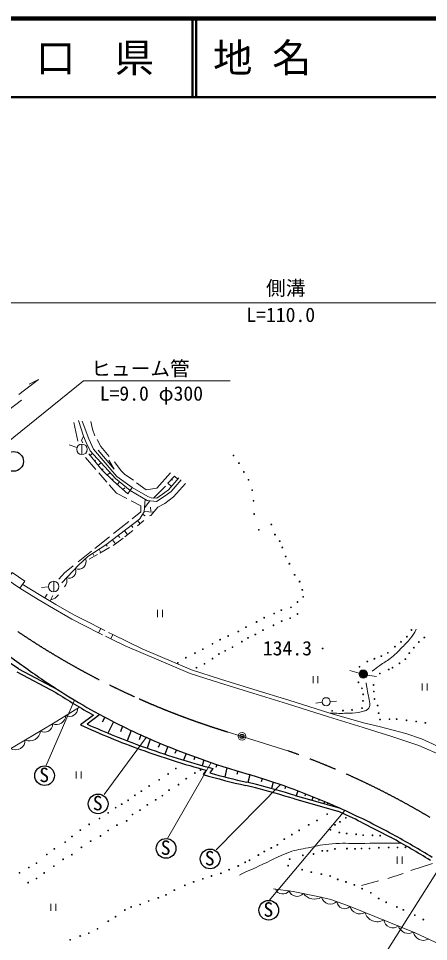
# Model space of a CAD drawing. Units: millimetres, scale not verified. Extents: x 40000 to 680000, y 20000 to 380000.
# Drawn here: x 345665 to 397740, y 262762 to 380000 of the extents above; entities that cross this region are included whole.
import ezdxf
from ezdxf.enums import TextEntityAlignment as Align

# ---------------------------------------------------------------- set-up
doc = ezdxf.new("R2010")
doc.units = ezdxf.units.MM
doc.header["$LTSCALE"] = 1000
doc.header["$PDMODE"] = 32
doc.header["$PDSIZE"] = 500
doc.linetypes.add('CHAIN', pattern=[18.5, 12, -1.5, 3.5, -1.5])
for name, color, linetype, lineweight in [('M-BGD', 7, 'Continuous', 13), ('M-BMK', 2, 'CHAIN', 25), ('M-BMK-SRVR', 3, 'Continuous', 25), ('M-STR-HTXT', 7, 'Continuous', 13), ('M-TTL', 2, 'Continuous', 140), ('M-TTL-LINE', 7, 'Continuous', 50)]:
    doc.layers.add(name, color=color, linetype=linetype, lineweight=lineweight)
doc.layers.add('M-TTL-TXT', color=7, linetype='Continuous')
doc.styles.add('ＭＳ ゴシック', font='')
doc.styles.get('ＭＳ ゴシック').set_extended_font_data('MS Gothic')

msp = doc.modelspace()

# ---------------------------------------------------------------- hatches: boundary and pattern name
at = {"layer": 'M-BGD'}
msp.add_hatch(color=256, dxfattribs=at).paths.add_polyline_path([(389971, 296725, 0.89935), (388935, 296835, 0.05299), (388924, 296725, 0.89012)])

# ---------------------------------------------------------------- linework, layer by layer
for p, q in [((346046, 331530), (344460, 330278)), ((352701, 328690), (353206, 326321)), ((353726, 325947), (353726, 324610)), ((352096, 325849), (353093, 325493)), ((354743, 324507), (355058, 324753)), ((355474, 322732), (354171, 324231)), ((355341, 323780), (355466, 323915)), ((355781, 323244), (356160, 323560)), ((356273, 322645), (356430, 322790)), ((356880, 321115), (355876, 322270)), ((356924, 322007), (357291, 322336)), ((357547, 321396), (357670, 321544)), ((365108, 321479), (365220, 321341)), ((358217, 320787), (358514, 321140)), ((358918, 320166), (359159, 320379)), ((362819, 319091), (364344, 320607)), ((361676, 317859), (362365, 318755)), ((362438, 317950), (362494, 317408)), ((361418, 317028), (361739, 316827)), ((361632, 317383), (362823, 317287)), ((357735, 314575), (359678, 316127)), ((359984, 315624), (360184, 315358)), ((360791, 316247), (361113, 315829)), ((360794, 315545), (361570, 316236)), ((358332, 314348), (358539, 314061)), ((359138, 314970), (359513, 314422)), ((359158, 314154), (360205, 314946)), ((355346, 312666), (357210, 314155)), ((356811, 313173), (356933, 312964)), ((357618, 313797), (357971, 313255)), ((353263, 311002), (354922, 312327)), ((354663, 311320), (355719, 311938)), ((355099, 312048), (355235, 311809)), ((355903, 312575), (356114, 312168)), ((356002, 312103), (357227, 312819)), ((350137, 308519), (350137, 307181)), ((348604, 307719), (349469, 307811)), ((349323, 306887), (348999, 306426)), ((349686, 306016), (350021, 306714)), ((363322, 304875), (363322, 303978)), ((363945, 304875), (363945, 303978)), ((356108, 302524), (355836, 301989)), ((356108, 302524), (356617, 302265)), ((356333, 301736), (355836, 301989)), ((357377, 301204), (356737, 301530)), ((357104, 302017), (357638, 301745)), ((357638, 301745), (357377, 301204)), ((387765, 297173), (388935, 296835)), ((383077, 296453), (383077, 295556)), ((383700, 296453), (383700, 295556)), ((389956, 296604), (391143, 296416)), ((396941, 295554), (396941, 294657)), ((397564, 295554), (397564, 294657)), ((352769, 293434), (349155, 285037)), ((383439, 293032), (384230, 293154)), ((385261, 293258), (386031, 293306)), ((389429, 289966), (391175, 289397)), ((389468, 290538), (391466, 290066)), ((361890, 288697), (356565, 281446)), ((370144, 285484), (364570, 275861)), ((353000, 284358), (353000, 283461)), ((353623, 284358), (353623, 283461)), ((378922, 282690), (370778, 274388)), ((387109, 279401), (377518, 267973)), ((393761, 273541), (393761, 272644)), ((394384, 273541), (394384, 272644)), ((399464, 272655), (391170, 259586)), ((398226, 272652), (395492, 271797)), ((394525, 271390), (392590, 270759)), ((391385, 270465), (389240, 269876)), ((349782, 267561), (349782, 266663)), ((350405, 267561), (350405, 266663))]:
    msp.add_line(p, q, dxfattribs=at)
at = {"layer": 'M-BGD', "lineweight": 25}
for p, q in [((344107, 299291), (346033, 297922)), ((345680, 297400), (343714, 298724)), ((345453, 297022), (350409, 294388)), ((345680, 297400), (350640, 294763)), ((355187, 291515), (353541, 290268)), ((356005, 291582), (354397, 290364)), ((356649, 291240), (356288, 290614)), ((357729, 290679), (357028, 289234)), ((358883, 290097), (358602, 289391)), ((359969, 289568), (359453, 288266)), ((361221, 288995), (360982, 288365)), ((362397, 288476), (361999, 287324)), ((363660, 287939), (363426, 287427)), ((364614, 287547), (364257, 286551)), ((365719, 287106), (365529, 286665)), ((366964, 286626), (366635, 285798)), ((368072, 286215), (367921, 285855)), ((369210, 285807), (368982, 285114)), ((370835, 285251), (370717, 284855)), ((369508, 284515), (369130, 283963)), ((370343, 284745), (369960, 284186)), ((372107, 284836), (371853, 283678)), ((373510, 284399), (373394, 283962)), ((375050, 283943), (374792, 282963)), ((376165, 283604), (374952, 283973)), ((375760, 282274), (374527, 282576)), ((375888, 282695), (374655, 282997)), ((376632, 283455), (376506, 283050)), ((378028, 282996), (377782, 282194)), ((379568, 282462), (379486, 282138)), ((381144, 281884), (380928, 281270)), ((382124, 281508), (382047, 281246)), ((380713, 280873), (386220, 279320)), ((380822, 281300), (386370, 279734)), ((383080, 281130), (382919, 280708)), ((383847, 280818), (383786, 280644)), ((384542, 280528), (384445, 280278)), ((384929, 280364), (384892, 280254)), ((389187, 277931), (392987, 275968))]:
    msp.add_line(p, q, dxfattribs=at)
at = {"layer": 'M-BGD'}
for points in [[(345727, 332228), (348208, 334135), (347031, 333546)], [(359839, 320026), (357990, 321579), (354752, 325084), (354247, 326150), (353939, 326935), (353294, 328940)], [(353750, 328842), (354591, 326627), (355208, 325281), (358166, 321846), (360101, 320416), (359554, 319603), (357717, 321229), (356273, 322645), (354591, 324692)], [(355366, 326996), (355057, 327846), (354851, 328818)], [(353939, 326935), (353654, 326384), (353822, 326113)], [(357188, 324351), (356104, 325622), (355655, 326528)], [(355806, 325172), (357797, 322775), (357138, 323920)], [(360254, 321341), (359188, 322089), (358712, 322528), (357842, 323678)], [(359839, 320026), (362016, 318797), (363187, 318654), (364284, 319358), (365044, 319931), (366315, 321383)], [(360101, 320416), (362073, 319271), (362512, 319103), (363232, 319075), (364251, 319785), (364702, 320124), (366045, 321645)], [(364965, 322299), (363226, 320364), (361883, 320148), (360674, 321005)], [(365088, 320561), (364634, 320963), (365475, 321879), (365903, 321497)], [(359411, 319035), (358107, 319704), (357200, 320747)], [(362289, 316816), (362458, 316862), (363374, 317928), (364257, 318402), (365341, 319234), (366893, 320935)], [(351170, 308335), (353287, 310580), (354484, 311645), (356771, 313143), (361019, 316424), (361629, 317349), (361773, 318934)], [(360095, 316460), (361189, 317334), (361198, 318119), (359979, 318744)], [(357673, 313080), (357971, 313255), (358948, 313994)], [(350770, 308806), (351505, 309597), (352608, 310478)], [(345841, 307648), (348177, 306218), (350125, 305054), (352425, 303723), (354182, 302830), (355836, 301989)], [(346154, 308160), (348487, 306732), (350430, 305572), (352711, 304250), (354454, 303365), (356108, 302524)], [(357638, 301745), (361383, 299936), (367632, 297275), (371330, 296084), (375575, 294781), (379993, 293413), (385185, 291774), (389468, 290538)], [(357377, 301204), (359235, 300307), (367457, 296806), (371180, 295607), (375428, 294303), (379844, 292936), (385038, 291296), (389429, 289966)], [(322590, 276778), (340332, 284903), (343082, 286354), (350007, 290391), (353400, 292545)], [(391466, 290066), (394858, 289170), (396827, 288516), (398249, 287882), (400673, 286646), (404985, 284097), (406787, 282766), (408403, 281509), (410284, 279793), (412579, 277470), (421801, 268052)], [(391175, 289397), (392933, 288861), (396502, 287676), (399614, 286288), (401717, 285216), (404598, 283512), (406365, 282209), (407949, 280975), (409477, 279559), (412158, 277042), (420906, 268021)], [(378034, 269437), (380543, 269128), (383698, 268484), (385352, 268119), (387778, 267222), (390918, 265960), (396035, 263885), (401754, 261195), (409412, 257543), (413134, 255545), (415658, 253989), (417719, 252769), (420170, 250998)]]:
    msp.add_lwpolyline(points, dxfattribs=at)
msp.add_lwpolyline([(344243, 308742), (345841, 307648), (346458, 308550), (344860, 309644)], close=True, dxfattribs=at)
for centre, radius in [((353726, 325279), 669), ((372971, 324501), 53.3), ((373660, 323516), 53.3), ((374286, 322404), 53.3), ((374882, 321406), 53.3), ((375345, 320081), 53.3), ((375513, 318735), 53.3), ((375597, 317053), 53.3), ((377777, 315721), 53.3), ((376186, 315055), 53.3), ((378236, 314443), 53.3), ((378841, 313618), 53.3), ((379177, 312819), 53.3), ((379598, 311662), 53.3), ((380071, 310747), 53.3), ((350137, 307850), 669), ((380734, 309328), 53.3), ((381364, 308476), 53.3), ((381708, 307435), 53.3), ((381820, 306538), 53.3), ((379044, 304842), 53.3), ((380278, 305206), 53.3), ((381091, 305879), 53.3), ((376871, 303888), 53.3), ((378133, 304421), 53.3), ((380166, 303839), 53.3), ((381091, 304358), 53.3), ((374558, 302683), 53.3), ((375904, 303355), 53.3), ((378049, 302928), 53.3), ((379086, 303447), 53.3), ((372301, 301575), 53.3), ((373590, 302136), 53.3), ((374810, 301330), 53.3), ((375750, 301750), 53.3), ((376717, 302311), 53.3), ((395000, 301484), 53.3), ((395561, 302326), 53.3), ((397215, 301386), 53.3), ((370296, 300573), 53.3), ((371263, 301105), 53.3), ((372847, 300152), 53.3), ((374039, 300853), 53.3), ((393472, 300209), 53.3), ((394243, 300839), 53.3), ((395856, 300082), 53.3), ((396514, 300797), 53.3), ((368081, 299395), 53.3), ((369076, 299886), 53.3), ((371123, 299283), 53.3), ((371908, 299689), 53.3), ((384289, 299970), 53.3), ((391748, 299003), 53.3), ((392561, 299437), 53.3), ((395295, 299395), 53.3), ((365894, 298161), 53.3), ((366917, 298806), 53.3), ((369286, 298035), 53.3), ((370310, 298694), 53.3), ((389967, 298330), 53.3), ((390864, 298680), 53.3), ((394061, 298092), 53.3), ((394804, 298624), 53.3), ((368263, 297544), 53.3), ((388972, 297643), 53.3), ((389447, 296725), 524), ((391565, 296802), 53.3), ((392687, 297306), 53.3), ((393164, 297545), 53.3), ((388832, 295680), 53.3), ((389294, 294923), 53.3), ((390766, 295344), 53.3), ((390794, 294517), 53.3), ((384745, 293216), 518), ((389420, 293339), 53.3), ((389448, 294152), 53.3), ((390878, 293563), 53.3), ((385497, 292059), 53.3), ((386869, 292091), 53.3), ((388018, 292175), 53.3), ((389294, 292399), 53.3), ((391271, 292736), 53.3), ((391397, 291769), 53.3), ((391579, 290969), 53.3), ((392785, 290998), 53.3), ((393696, 290998), 53.3), ((394944, 290857), 53.3), ((396164, 290703), 53.3), ((397342, 290535), 53.3), ((364682, 284038), 53.3), ((365657, 284731), 53.3), ((368070, 284166), 53.3), ((368771, 284544), 53.3), ((362258, 282517), 53.3), ((363529, 283290), 53.3), ((365995, 282693), 53.3), ((366976, 283450), 53.3), ((360441, 281334), 53.3), ((361273, 281866), 53.3), ((364789, 281978), 53.3), ((358777, 280212), 53.3), ((359599, 280698), 53.3), ((363093, 280759), 53.3), ((363934, 281291), 53.3), ((357062, 279107), 53.3), ((358011, 279763), 53.3), ((361102, 279441), 53.3), ((362027, 280128), 53.3), ((355950, 278396), 53.3), ((359406, 278081), 53.3), ((360149, 278894), 53.3), ((383572, 278138), 53.3), ((384869, 278934), 53.3), ((386486, 277956), 53.3), ((387229, 278475), 53.3), ((353520, 276910), 53.3), ((354650, 277639), 53.3), ((357050, 276861), 53.3), ((358172, 277534), 53.3), ((381310, 276876), 53.3), ((382525, 277586), 53.3), ((385294, 276947), 53.3), ((385855, 277592), 53.3), ((352455, 276097), 53.3), ((354835, 275501), 53.3), ((356083, 276160), 53.3), ((379422, 275773), 53.3), ((380385, 276343), 53.3), ((386416, 276610), 53.3), ((387341, 276484), 53.3), ((388547, 276386), 53.3), ((389444, 276274), 53.3), ((390622, 276260), 53.3), ((391603, 276218), 53.3), ((350221, 274536), 53.3), ((351586, 275377), 53.3), ((353658, 274730), 53.3), ((377768, 274651), 53.3), ((378544, 275035), 53.3), ((385863, 274525), 53.3), ((387377, 274567), 53.3), ((388408, 274546), 53.3), ((389228, 274588), 53.3), ((390237, 274588), 53.3), ((391419, 274674), 53.3), ((392678, 274705), 53.3), ((393794, 274705), 53.3), ((394803, 274730), 53.3), ((349259, 273826), 53.3), ((351330, 273202), 53.3), ((352438, 273791), 53.3), ((376132, 273745), 53.3), ((376880, 274203), 53.3), ((380108, 273228), 53.3), ((381783, 273709), 53.3), ((383129, 273873), 53.3), ((384244, 274273), 53.3), ((384896, 274273), 53.3), ((346982, 272155), 53.3), ((347949, 272723), 53.3), ((350153, 272333), 53.3), ((373581, 272363), 53.3), ((374459, 272829), 53.3), ((375011, 273081), 53.3), ((379915, 272399), 53.3), ((345804, 271482), 53.3), ((348919, 271477), 53.3), ((370185, 271092), 53.3), ((371379, 271422), 53.3), ((372409, 271889), 53.3), ((381683, 271886), 53.3), ((382846, 271578), 53.3), ((384136, 271312), 53.3), ((385244, 271087), 53.3), ((346900, 270244), 53.3), ((347965, 270762), 53.3), ((366800, 269899), 53.3), ((367907, 270347), 53.3), ((369085, 270726), 53.3), ((386211, 270653), 53.3), ((387249, 270330), 53.3), ((388314, 269952), 53.3), ((364402, 268693), 53.3), ((365468, 269296), 53.3), ((389295, 269475), 53.3), ((390417, 268956), 53.3), ((361124, 267461), 53.3), ((362201, 267908), 53.3), ((363421, 268314), 53.3), ((391412, 268227), 53.3), ((392366, 267751), 53.3), ((359170, 266760), 53.3), ((359984, 267144), 53.3), ((393726, 267148), 53.3), ((394547, 266779), 53.3), ((396005, 266118), 53.3), ((357068, 265358), 53.3), ((358002, 265919), 53.3), ((397080, 265547), 53.3), ((354609, 263816), 53.3), ((355694, 264368), 53.3), ((352240, 262975), 53.3), ((353516, 263466), 53.3)]:
    msp.add_circle(centre, radius, dxfattribs=at)
at = {"layer": 'M-BGD', "lineweight": 25}
for centre in [(345053, 323748), (348983, 283831), (355785, 280250), (364410, 274591), (370008, 273253), (377456, 266737)]:
    msp.add_circle(centre, 1250, dxfattribs=at)
at = {"layer": 'M-BGD'}
for centre, radius, start, end in [((353286, 311023), 966, 245.13457, 21.54449), ((352063, 309790), 891, 249.73394, 23.61107), ((350650, 308582), 1165, 319.13894, 18.64781), ((349465, 307769), 1617, 280.68292, 322.41278), ((352159, 292368), 1019, 242.81505, 1.99053), ((350439, 291574), 1259, 249.9516, 354.85398), ((348965, 290387), 1043, 240.25184, 0.23218), ((347105, 289584), 1347, 244.84466, 355.63936), ((345281, 288358), 1252, 240.13309, 0.35093), ((379216, 269797), 1004, 202.92034, 323.06606), ((381032, 269573), 1083, 200.55365, 318.9205), ((383251, 269880), 1733, 215.99346, 300.56498), ((385288, 268733), 1206, 196.62228, 312.38684), ((387079, 267909), 980, 183.89733, 315.49955), ((389004, 267550), 1269, 194.96884, 301.25204), ((391219, 266892), 1615, 195.36738, 300.68144), ((393207, 265688), 1179, 188.96613, 306.89078), ((395188, 265118), 1327, 196.32042, 299.53649), ((397098, 264185), 1275, 190.03348, 300.19985)]:
    msp.add_arc(centre, radius, start, end, dxfattribs=at)
at = {"layer": 'M-BGD', "lineweight": 25}
for centre, radius, start, end in [((401149, 373357), 93425, 233.84713, 237.27331), ((401120, 373309), 93809, 237.27719, 240.6829), ((401149, 373357), 93425, 237.27331, 240.32487), ((405162, 383336), 104092, 241.125, 241.82019), ((405162, 383336), 104092, 241.82019, 244.19807), ((397151, 386263), 105436, 245.56789, 250.05385), ((397150, 386260), 104995, 245.97107, 250.07308), ((403937, 384008), 104173, 244.9653, 246.19478), ((403752, 384012), 104102, 246.28877, 253.93956), ((397150, 386260), 104995, 250.07308, 255.20757), ((397151, 386263), 105436, 250.05385, 254.80081), ((398117, 385524), 105616, 254.0708, 257.09403), ((398116, 385522), 105175, 254.47204, 257.11082), ((352709, 191278), 94310, 72.65672, 75.772), ((347747, 193252), 94715, 65.93416, 72.54038), ((352709, 191279), 93869, 72.63351, 75.78453), ((347747, 193252), 94275, 63.92367, 65.91476), ((347474, 192657), 95370, 63.64891, 65.93021), ((347235, 192041), 96027, 61.40608, 63.68437), ((345571, 188822), 99211, 58.11603, 61.44932), ((345571, 188822), 99651, 58.11786, 61.45175)]:
    msp.add_arc(centre, radius, start, end, dxfattribs=at)
at = {"layer": 'M-BGD'}
for points, knots in [([(390572, 297087), (391025, 297452), (391153, 297550), (391539, 297830), (392044, 298197), (392381, 298326), (392871, 298713), (393507, 299217), (393811, 299561), (394385, 300134), (394822, 300570), (395097, 300791), (395469, 301284), (395787, 301704), (395891, 301880), (396189, 302424)], [0, 0, 0, 0, 1, 1, 1, 2, 2, 2, 3, 3, 3, 4, 4, 4, 5, 5, 5, 5]), ([(385185, 291774), (386222, 291744), (386512, 291727), (387361, 291759), (387939, 291782), (388265, 291778), (388838, 291853), (389099, 291887), (389240, 291937), (389492, 292012), (389660, 292061), (389765, 292075), (389913, 292171), (390051, 292261), (390124, 292334), (390202, 292479), (390299, 292658), (390276, 292790), (390277, 292993), (390279, 293386), (390180, 293598), (390109, 293984), (390027, 294427), (389959, 294671), (389885, 295115), (389853, 295307), (389840, 295451), (389819, 295610), (389819, 295610), (389819, 295610), (389819, 295610)], [0, 0, 0, 0, 1, 1, 1, 2, 2, 2, 3, 3, 3, 4, 4, 4, 5, 5, 5, 6, 6, 6, 7, 7, 7, 8, 8, 8, 9, 9, 9, 10, 10, 10, 10]), ([(373725, 271210), (374914, 271753), (375211, 271889), (376164, 272324), (377692, 273022), (378498, 273533), (380076, 274112), (380972, 274440), (381517, 274487), (382452, 274680), (383634, 274924), (384297, 275096), (385501, 275184), (386837, 275282), (387590, 275212), (388929, 275226), (391011, 275248), (391665, 275250), (394259, 275264)], [0, 0, 0, 0, 1, 1, 1, 2, 2, 2, 3, 3, 3, 4, 4, 4, 5, 5, 5, 6, 6, 6, 6])]:
    msp.add_open_spline(points, degree=3, knots=knots, dxfattribs=at)
at = {"layer": 'M-BMK', "lineweight": 13}
for p, q in [((372185, 289399), (374055, 288821)), ((374055, 288821), (379851, 286996))]:
    msp.add_line(p, q, dxfattribs=at)
at = {"layer": 'M-BMK'}
for centre, start, end in [((401589, 384979), 235.93846, 246.04471), ((401589, 384979), 246.04471, 253.69367), ((346651, 192668), 59.15045, 70.60961)]:
    msp.add_arc(centre, 100000, start, end, dxfattribs=at)
at = {"layer": 'M-BMK-SRVR', "lineweight": 13}
msp.add_circle((374055, 288821), 500, dxfattribs=at)
at = {"layer": 'M-BMK-SRVR'}
msp.add_point((374055, 288821), dxfattribs=at)
at = {"layer": 'M-STR-HTXT'}
for p, q in [((328720, 343883), (441525, 343883)), ((332656, 316793), (353938, 333995)), ((353938, 333995), (372546, 333995))]:
    msp.add_line(p, q, dxfattribs=at)
at = {"layer": 'M-TTL'}
msp.add_line((680000, 380000), (40000, 380000), dxfattribs=at)
at = {"layer": 'M-TTL-LINE'}
for p, q in [((367750, 380000), (367750, 370000)), ((368250, 380000), (368250, 370000)), ((40000, 370000), (680000, 370000))]:
    msp.add_line(p, q, dxfattribs=at)

# ---------------------------------------------------------------- texts
at = {"layer": 'M-BGD', "style": 'ＭＳ ゴシック'}
for s, p in [('134.3', (376700, 298551)), ('S', (348304, 282457)), ('S', (355106, 278876)), ('S', (363732, 273218)), ('S', (369329, 271880)), ('S', (376777, 265364))]:
    msp.add_text(s, height=1833, dxfattribs=at).set_placement(p, align=Align.BOTTOM_LEFT)
at = {"layer": 'M-STR-HTXT', "style": 'ＭＳ ゴシック'}
for s, p in [('側溝', (377105, 344290)), ('L=110.0', (374606, 340896)), ('ヒューム管', (354905, 334072)), ('L=9.0 φ300', (355987, 330905))]:
    msp.add_text(s, height=1833, dxfattribs=at).set_placement(p, align=Align.BOTTOM_LEFT)
at = {"layer": 'M-TTL-TXT', "style": 'ＭＳ ゴシック'}
msp.add_text('山\u3000口\u3000県', height=3666, dxfattribs=at).set_placement((350375, 375000), align=Align.MIDDLE_CENTER)
msp.add_text('地 名', height=3666, dxfattribs=at).set_placement((370380, 375000), align=Align.MIDDLE_LEFT)

doc.saveas('drawing.dxf')
